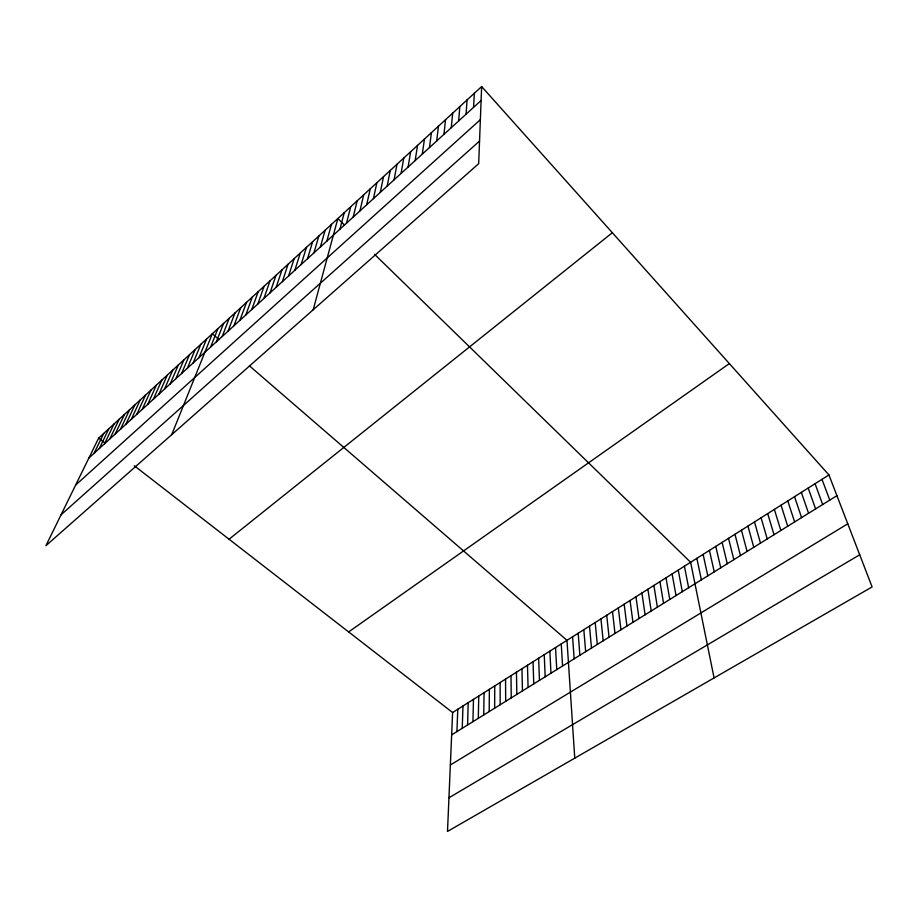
<?xml version="1.0" encoding="UTF-8"?>
<svg xmlns="http://www.w3.org/2000/svg" width="918" height="918" viewBox="0 0 918 918"><rect width="100%" height="100%" fill="white"/><g stroke="black" fill="none" stroke-linecap="round" stroke-linejoin="round"><path stroke-width="1.38" d="M494.653 708.18L494.745 685.93M489.179 711.576L489.386 689.315M483.729 714.961L484.05 692.677M478.312 718.324L478.748 696.028M472.931 721.663L473.47 699.367M467.572 724.99L468.214 702.683M462.236 728.307L462.982 705.976M456.923 731.6L457.784 709.258M481.64 86.567L478.68 163.691L45.9 545.728L98.639 438.115L481.64 86.567L828.943 474.95L872.1 586.935L447.502 831.433L452.608 712.529L134.303 465.759M473.562 107.36L474.319 93.28M466.08 114.176L467.044 99.959M458.656 120.947L459.826 106.58M451.277 127.671L452.654 113.166M443.956 134.349L445.54 119.707M436.681 140.982L438.46 126.191M429.452 147.569L431.437 132.64M422.28 154.109L424.46 139.054M415.154 160.604L417.529 145.411M408.085 167.053L410.644 151.734M401.051 173.456L403.805 158.011M394.074 179.813L397.012 164.242M387.144 186.136L390.265 170.438M380.259 192.413L383.563 176.589M373.419 198.644L376.896 182.705M366.638 204.829L370.287 188.775M359.89 210.979L363.712 194.811M353.189 217.084L357.182 200.801M346.534 223.154L350.699 206.757M339.924 229.179L344.25 212.678M313.199 309.768L337.847 218.553L344.525 225.071M326.831 241.113L331.478 224.394M320.348 247.022L325.156 230.2M313.91 252.886L318.879 235.96M307.519 258.715L312.636 241.686M301.161 264.51L306.44 247.378M294.85 270.259L300.278 253.035M288.585 275.985L294.15 258.658M282.354 281.665L288.068 264.246M276.157 287.3L282.021 269.789M270.007 292.911L276.008 275.308M263.891 298.488L270.041 280.793M257.82 304.019L264.109 286.232M251.784 309.515L258.21 291.649M245.794 314.989L252.347 297.03M239.839 320.416L246.529 302.378M233.918 325.81L240.734 307.691M228.031 331.18L234.985 312.969M222.19 336.504L229.27 318.213M216.373 341.806L223.579 323.434M210.601 347.061L217.933 328.621M171.712 434.662L212.322 333.773L218.966 339.522M198.988 357.653L206.573 339.052M193.147 362.966L200.858 344.296M187.352 368.256L195.178 349.506M181.592 373.511L189.533 354.692M175.866 378.732L183.921 359.833M170.174 383.919L178.356 364.951M164.517 389.071L172.813 370.034M158.894 394.201L167.305 375.095M153.306 399.296L161.832 380.121M147.752 404.345L156.393 385.112M142.244 409.382L150.977 390.07M136.759 414.374L145.606 395.004M131.308 419.342L140.259 399.915M125.892 424.277L134.946 404.792M120.51 429.188L129.667 409.635M115.163 434.065L124.423 414.454M109.839 438.907L119.202 419.239M104.56 443.727L114.016 424.001M99.305 448.523L108.863 428.729M94.084 453.274L103.734 433.434M88.897 458.013L481.101 100.487M75.632 485.06L480.366 119.65M61.047 514.814L479.54 141.062M229.052 539.222L612.329 232.724M348.645 631.928L729.351 363.574M452.608 712.529L828.943 474.95M451.645 734.882L836.929 495.663M450.348 764.992L847.773 523.811M448.948 797.776L859.707 554.782M98.639 438.115L105.214 443.21M249.455 365.869L566.98 640.328L574.76 758.153M374.533 254.297L690.611 562.275L714.078 677.932M821.989 479.345L829.78 500.103M815.069 483.717L822.666 504.521M808.184 488.055L815.597 508.905M801.345 492.381L808.574 513.265M794.54 496.672L801.586 517.603M787.77 500.941L794.632 521.917M781.046 505.187L787.724 526.209M774.356 509.41L780.862 530.478M767.7 513.621L774.035 534.712M761.079 517.798L767.241 538.935M754.504 521.952L760.483 543.123M747.952 526.083L753.77 547.289M741.446 530.191L747.091 551.443M734.974 534.276L740.447 555.562M728.525 538.338L733.849 559.659M722.122 542.389L727.285 563.744M715.753 546.405L720.745 567.794M709.419 550.41L714.25 571.834M703.119 554.38L707.789 575.838M696.854 558.339L701.375 579.832M684.415 566.188L688.626 587.738M678.241 570.089L682.303 591.662M672.114 573.957L676.027 595.564M666.009 577.812L669.773 599.454M659.939 581.645L663.553 603.31M653.903 585.454L657.368 607.154M647.89 589.253L651.218 610.963M641.911 593.028L645.102 614.773M635.967 596.78L639.008 618.548M630.058 600.51L632.961 622.301M624.171 604.228L626.937 626.042M618.319 607.923L620.947 629.759M612.501 611.595L614.991 633.466M606.706 615.255L609.059 637.138M600.946 618.893L603.172 640.798M595.208 622.507L597.297 644.447M589.505 626.11L591.467 648.062M583.825 629.691L585.661 651.665M578.179 633.259L579.889 655.257M572.568 636.805L574.152 658.826M561.242 643.943L562.573 666.009M555.551 647.546L556.756 669.624M549.882 651.126L550.961 673.215M544.236 654.683L545.189 676.795M538.625 658.229L539.463 680.353M533.037 661.752L533.76 683.899M527.483 665.263L528.079 687.421M521.963 668.752L522.434 690.933M516.467 672.217L516.823 694.41M510.993 675.671L511.234 697.887M505.554 679.113L505.68 701.329M500.138 682.522L500.149 704.76"/></g></svg>
